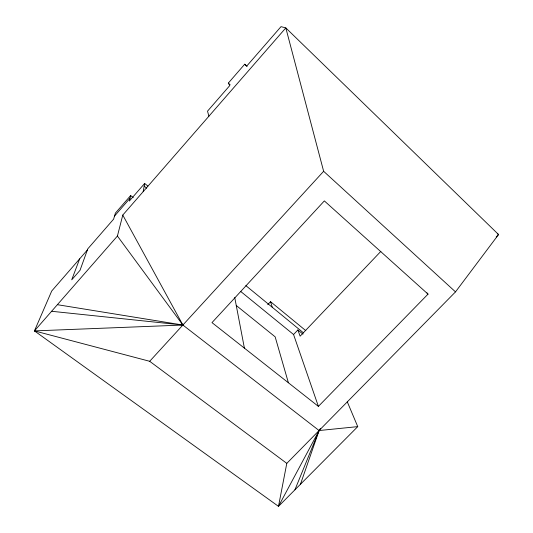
<?xml version="1.0" encoding="UTF-8"?>
<svg xmlns="http://www.w3.org/2000/svg" width="533" height="533" viewBox="0 0 533 533"><rect width="100%" height="100%" fill="white"/><g stroke="black" fill="none" stroke-linecap="round" stroke-linejoin="round"><path stroke-width="0.8" d="M143.184 191.647L144.663 183.439L147.861 186.09M208.883 116.227L207.53 111.144L229.79 85.547L228.311 83.108L244.714 64.22L246.686 66.119L281.004 26.65L285.815 27.909L498.555 234.533L455.508 291.884L286.794 463.364L278.493 506.35L34.445 330.9L51.728 290.998L87.372 249.984M133.243 197.63L130.665 195.524L129.326 201.081L144.663 183.439M286.794 463.364L149.686 361.294L34.445 330.9L117.413 236.046L122.783 215.066L285.815 27.909L323.638 171.293L455.508 291.884M300.439 484.27L319.087 430.544L320.413 428.479M79.65 258.885L71.708 279.845L80.017 270.324L87.778 248.858L113.616 219.143L115.381 213.12L130.665 195.524M294.922 489.82L319.087 430.544L357.743 426.627L347.276 401.789M114.515 216.092L130.005 198.263M149.686 361.294L323.638 171.293M267.746 304.656L270.537 301.665L305.789 330.64M426.953 292.864L428.026 294.129L318.388 406.379L293.563 334.517L297.88 329.967L302.977 334.138M380.868 251.363L300.132 336.17L297.88 329.967M496.23 236.905L498.555 234.533L497.276 233.601M357.743 426.627L278.493 506.35L319.087 430.544L182.886 325.037L117.413 236.046M34.445 330.9L182.886 325.037L122.783 215.066M51.608 311.279L182.886 325.037L57.371 304.689M318.388 406.379L211.987 322.618L324.344 200.908L428.026 294.129M236.259 305.496L275.148 336.823L288.4 382.767M240.656 291.418L293.563 334.517M245.86 285.628L303.557 332.925M144.183 186.097L146.695 188.176M228.311 83.108L230.143 84.787M244.714 64.22L247.079 66.418M270.537 301.665L272.256 307.261M234.733 297.487L244.4 348.129"/></g></svg>
